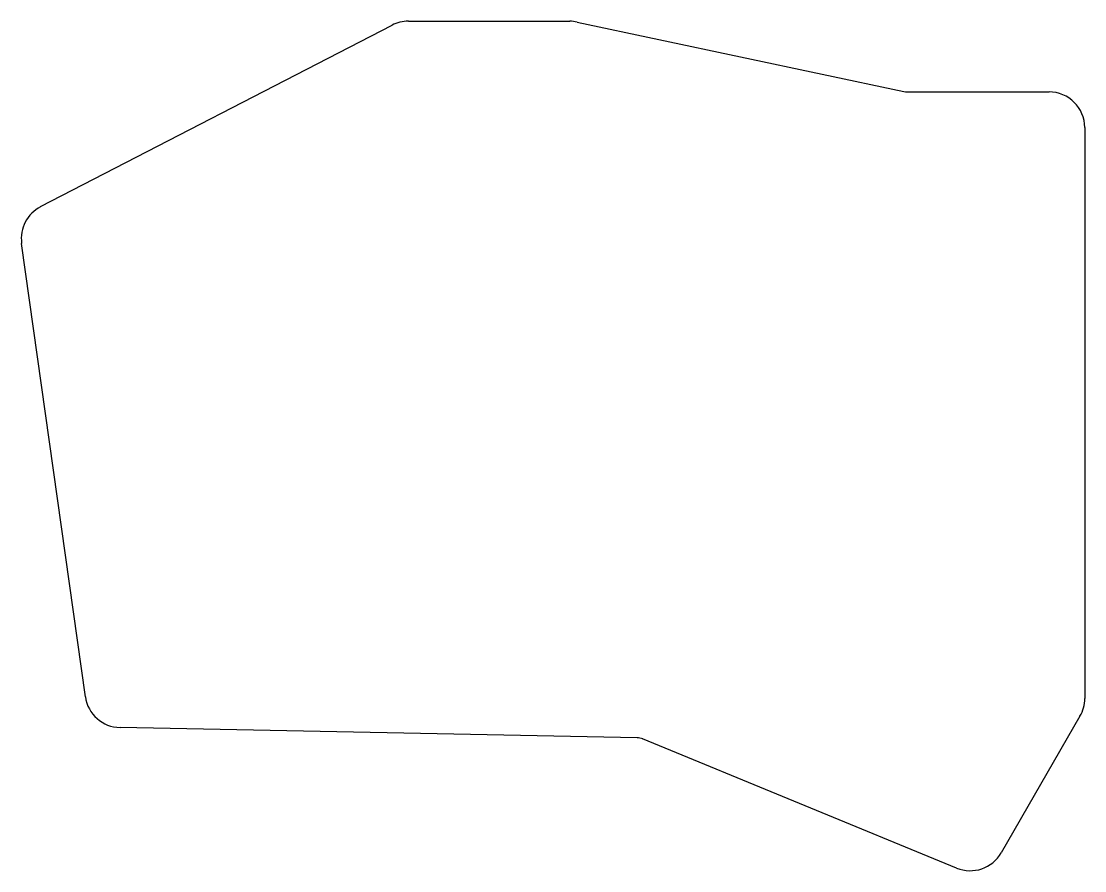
# Model space of a CAD drawing. Header units: millimetres. Extents: x -20 to 105, y -32 to 68.
import ezdxf

# ---------------------------------------------------------------- set-up
doc = ezdxf.new("R2010")
doc.units = ezdxf.units.MM

msp = doc.modelspace()

# ---------------------------------------------------------------- linework, layer by layer
for p, q in [((25.78, 67.65), (44.73, 67.65)), ((45.61, 67.56), (83.99, 59.39)), ((-17.44, 45.86), (23.85, 67.18)), ((84.36, 59.35), (101.05, 59.35)), ((105.25, 55.15), (105.25, -11.95)), ((-12.18, -11.75), (-19.67, 41.54)), ((104.69, -14.05), (95.43, -30.1)), ((52.65, -16.58), (-8.11, -15.37)), ((90.19, -31.89), (53.3, -16.71))]:
    msp.add_line(p, q)
for centre, radius, start, end in [((25.78, 63.45), 4.2, 90, 117.3097), ((44.73, 63.45), 4.2, 77.9855, 90), ((84.36, 61.15), 1.8, 257.9855, 270), ((101.05, 55.15), 4.2, 0, 90), ((-15.51, 42.12), 4.2, 117.3167, 188), ((-8.02, -11.17), 4.2, 188, 268.8605), ((101.05, -11.95), 4.2, 330.0227, 360), ((52.62, -18.38), 1.8, 67.6404, 88.8605), ((91.79, -28), 4.2, 247.6474, 330.0227)]:
    msp.add_arc(centre, radius, start, end)

doc.saveas('drawing.dxf')
